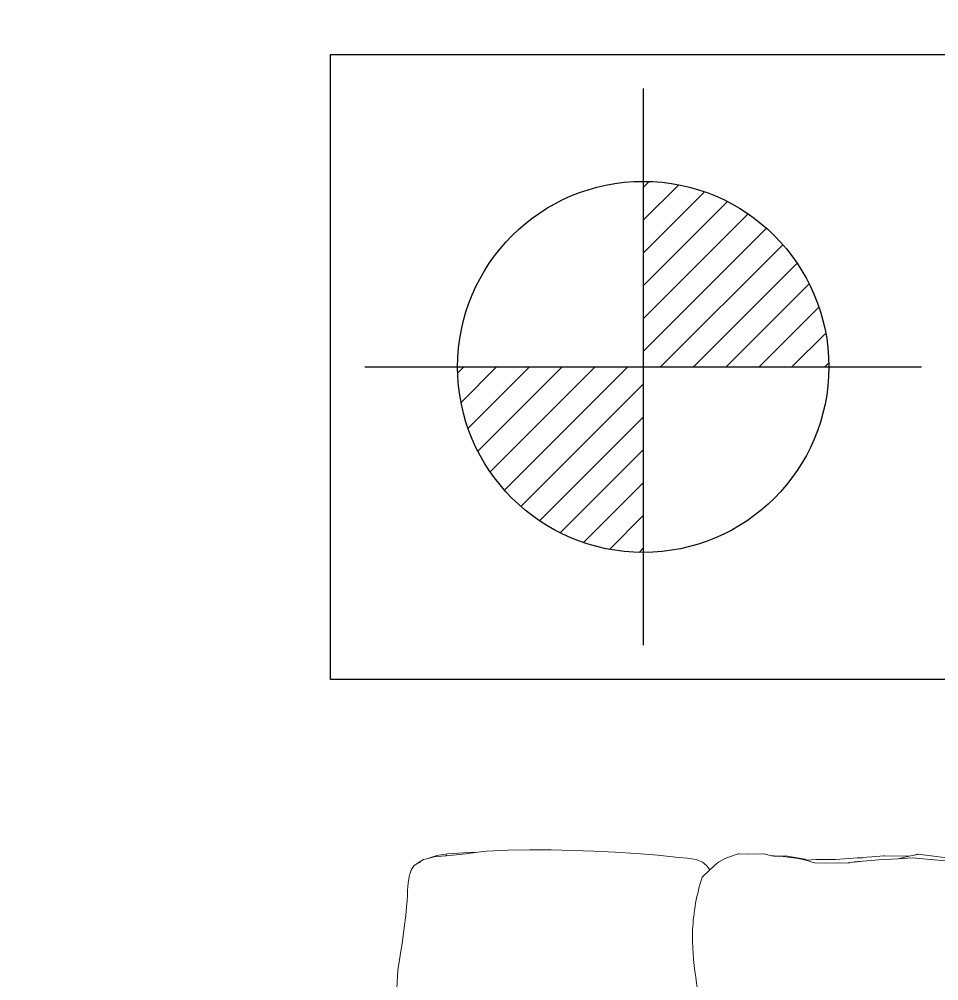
# Model space of a CAD drawing. Header units: metres. Extents: x 42 to 199, y -121 to 268.
# Drawn here: x 115.897 to 116.485, y 44.332 to 44.947 of the extents above; entities that cross this region are included whole.
import ezdxf
from ezdxf.enums import TextEntityAlignment as Align

# ---------------------------------------------------------------- set-up
doc = ezdxf.new("R2010")
doc.units = ezdxf.units.M
doc.header["$LTSCALE"] = 0.3
doc.layers.get('0').update_dxf_attribs({"color": 8})
doc.layers.add('A-Anno-Symb 1', color=8, linetype='Continuous')
doc.layers.add('A-ELEVATION 3', color=8, linetype='Continuous')
doc.layers.add('A-Furniture', color=8, linetype='Continuous', lineweight=0)
doc.layers.add('DA HOUSE ARCH LAYOUT', color=8, linetype='Continuous', lineweight=9)
doc.styles.get("Standard").update_dxf_attribs({"font": 'arial.ttf'})

# ---------------------------------------------------------------- blocks, each defined once
blk = doc.blocks.new('Lvl')
h = blk.add_hatch()
h.set_pattern_fill('ANSI31', color=256, scale=0.1, style=0)
h.set_pattern_definition([(45, (380.198235, 215.844595), (-0.00883883476, 0.00883883476), [])])
h.paths.add_polyline_path([(0, 0.1), (0, 0), (0.1, 0, 0.414214)])
h.paths.add_polyline_path([(0, 0), (-0.1, 0, 0.414214), (0, -0.1)])
for p, q in [((0, 0.15), (0, -0.15)), ((-0.15, 0), (0.15, 0))]:
    blk.add_line(p, q)
blk.add_circle((0, 0), 0.1)
blk = doc.blocks.new('Level legend')
at = {"color": 8}
blk.add_lwpolyline([(1.55251, 0.02946), (0.12821, 0.02946), (0.12821, 0.41399), (1.55251, 0.41399)], close=True, dxfattribs=at)
at = {"color": 1, "xscale": 1.141501531389003, "yscale": 1.141501531389003, "zscale": 1.141501531389003}
blk.add_blockref('Lvl', (0.32047, 0.22172), dxfattribs=at)
blk.add_attdef('+48.00', text='', height=0.26667).set_placement((1.06989, 0.23471), align=Align.MIDDLE_CENTER)
blk = doc.blocks.new('zw$DE84')
for p, q in [((-0.32159, 0.13638), (-0.31599, 0.19783)), ((-0.31829, 0.18638), (-0.32397, 0.13985)), ((-0.32332, 0.13743), (-0.32397, 0.13985)), ((-0.32332, 0.13743), (-0.32383, 0.13979)), ((-0.32266, 0.13441), (-0.32332, 0.13743)), ((-0.32106, 0.127), (-0.32159, 0.13638)), ((-0.32296, 0.11885), (-0.32266, 0.13441)), ((-0.32106, 0.127), (-0.32266, 0.13441)), ((-0.32037, 0.11492), (-0.32106, 0.127)), ((-0.32286, 0.11819), (-0.32296, 0.11885)), ((-0.32224, 0.11034), (-0.32286, 0.11819)), ((-0.31947, 0.10458), (-0.32037, 0.11492)), ((-0.32203, 0.10721), (-0.32224, 0.11034)), ((-0.32176, 0.10438), (-0.32203, 0.10721)), ((-0.32176, 0.10418), (-0.32176, 0.10438)), ((-0.32159, 0.10143), (-0.32176, 0.10418)), ((-0.32158, 0.10109), (-0.32159, 0.10143)), ((-0.32133, 0.09566), (-0.32158, 0.10109)), ((-0.31947, 0.10458), (-0.31902, 0.09903)), ((-0.31898, 0.09905), (-0.31947, 0.10458)), ((-0.31902, 0.09903), (-0.31848, 0.09643)), ((-0.32051, 0.08728), (-0.32133, 0.09566)), ((-0.31848, 0.09622), (-0.31848, 0.09643)), ((-0.31848, 0.09622), (-0.31847, 0.09521)), ((-0.31828, 0.08077), (-0.31847, 0.09521)), ((-0.32052, 0.0847), (-0.32051, 0.08728)), ((-0.32061, 0.08132), (-0.32052, 0.0847)), ((-0.32057, 0.07455), (-0.32061, 0.08132)), ((-0.31839, 0.07379), (-0.31828, 0.08077)), ((-0.32029, 0.0687), (-0.32057, 0.07455)), ((-0.31997, 0.06899), (-0.32123, 0.06351)), ((-0.32077, 0.06755), (-0.32029, 0.0687)), ((-0.32029, 0.0687), (-0.3193, 0.07107)), ((-0.3193, 0.07107), (-0.31997, 0.06899)), ((-0.3193, 0.07107), (-0.31916, 0.0714)), ((-0.31839, 0.07379), (-0.31916, 0.0714)), ((-0.32297, 0.05521), (-0.32077, 0.06755)), ((-0.32261, 0.05367), (-0.32129, 0.06321)), ((-0.32123, 0.06351), (-0.32129, 0.06321)), ((-0.32297, 0.05521), (-0.32275, 0.0502)), ((-0.32285, 0.04792), (-0.32275, 0.0502)), ((-0.32275, 0.0502), (-0.32261, 0.05367)), ((-0.32291, 0.04646), (-0.32412, 0.04228)), ((-0.32292, 0.0462), (-0.32291, 0.04646)), ((-0.32291, 0.04646), (-0.32286, 0.04772)), ((-0.32286, 0.04779), (-0.32285, 0.04792)), ((-0.32286, 0.04772), (-0.32286, 0.04779)), ((-0.32412, 0.04228), (-0.32426, 0.04164)), ((-0.32426, 0.04164), (-0.32426, 0.04142)), ((-0.32405, 0.03177), (-0.32426, 0.04142)), ((-0.32405, 0.03177), (-0.32429, 0.0254)), ((-0.32429, 0.0254), (-0.32429, 0.02484)), ((-0.32256, 0.01993), (-0.32429, 0.02484)), ((-0.32131, 0.0165), (-0.32256, 0.01993)), ((-0.31888, 0.01237), (-0.32131, 0.0165)), ((-0.31835, 0.01146), (-0.31888, 0.01237)), ((-0.31423, 0.00711), (-0.31835, 0.01146)), ((-0.31551, 0.00569), (-0.31423, 0.0066)), ((-0.31423, 0.0066), (-0.31423, 0.00711)), ((-0.31404, 0.00691), (-0.31423, 0.00711)), ((-0.31423, 0.0066), (-0.31404, 0.00673)), ((-0.31394, 0.00681), (-0.31404, 0.00691)), ((-0.31404, 0.00673), (-0.31404, 0.00691)), ((-0.31404, 0.00673), (-0.31394, 0.00681)), ((-0.31331, 0.00614), (-0.31394, 0.00681)), ((-0.31995, -0.00042), (-0.31958, 0.00067)), ((-0.31958, 0.00067), (-0.31884, 0.00214)), ((-0.31884, 0.00214), (-0.31789, 0.00348)), ((-0.31789, 0.00348), (-0.31679, 0.00464)), ((-0.31679, 0.00464), (-0.31551, 0.00569)), ((-0.31294, 0.00575), (-0.31331, 0.00614)), ((-0.3103, 0.00298), (-0.31294, 0.00575)), ((-0.30924, 0.00187), (-0.3103, 0.00298)), ((-0.32138, -0.00772), (-0.32069, -0.00189)), ((-0.32069, -0.00189), (-0.31995, -0.00042)), ((-0.32198, -0.01298), (-0.32138, -0.00772)), ((-0.32328, -0.0266), (-0.32198, -0.01298)), ((-0.32437, -0.04023), (-0.32328, -0.0266)), ((-0.32526, -0.05387), (-0.32437, -0.04023)), ((-0.32596, -0.06751), (-0.32526, -0.05387)), ((-0.32644, -0.08116), (-0.32596, -0.06751)), ((-0.32673, -0.09481), (-0.32644, -0.08116)), ((-0.32681, -0.10846), (-0.32673, -0.09481)), ((-0.32669, -0.12217), (-0.32681, -0.10846)), ((-0.3259, -0.1359), (-0.32669, -0.12217)), ((-0.32524, -0.14158), (-0.3259, -0.1359)), ((-0.32499, -0.14748), (-0.32524, -0.14158)), ((-0.32434, -0.14926), (-0.32524, -0.14158)), ((-0.32422, -0.16105), (-0.32499, -0.14748)), ((-0.32305, -0.16177), (-0.32434, -0.14926)), ((-0.3232, -0.16782), (-0.32422, -0.16105)), ((-0.32305, -0.16177), (-0.3236, -0.16174)), ((-0.32298, -0.16245), (-0.32305, -0.16177)), ((-0.32238, -0.16945), (-0.32298, -0.16245)), ((-0.3211, -0.17431), (-0.3232, -0.16782)), ((-0.3211, -0.17431), (-0.32238, -0.16945)), ((-0.3211, -0.17431), (-0.32108, -0.17435)), ((-0.32052, -0.17647), (-0.32108, -0.17435)), ((-0.31848, -0.17971), (-0.32052, -0.17647)), ((-0.31822, -0.17981), (-0.31898, -0.17835)), ((-0.31646, -0.1825), (-0.31848, -0.17971)), ((-0.31379, -0.18419), (-0.31646, -0.1825)), ((-0.31116, -0.1851), (-0.31379, -0.18419)), ((-0.31075, -0.18523), (-0.31116, -0.1851)), ((-0.31075, -0.18523), (-0.30821, -0.18586)), ((-0.30821, -0.18586), (-0.30566, -0.18625)), ((-0.30566, -0.18625), (-0.30312, -0.18644)), ((-0.30312, -0.18644), (-0.30107, -0.18658)), ((-0.29919, -0.18657), (-0.30107, -0.18658)), ((-0.29735, -0.18672), (-0.29919, -0.18657)), ((-0.29735, -0.18672), (-0.29445, -0.18689)), ((-0.29445, -0.18689), (-0.29046, -0.18722)), ((-0.29046, -0.18722), (-0.28485, -0.18775)), ((-0.27715, -0.18879), (-0.28485, -0.18775)), ((-0.27715, -0.18879), (-0.26833, -0.1899)), ((-0.25925, -0.19129), (-0.26833, -0.1899)), ((-0.25925, -0.19129), (-0.24965, -0.19281)), ((-0.24965, -0.19281), (-0.23843, -0.19335))]:
    blk.add_line(p, q)
blk.add_open_spline([(0.30997, 0.00491), (0.28481, 0.00523), (0.20946, 0.00621), (0.06542, 0.00225), (-0.08424, -0.00361), (-0.2045, 0.00692), (-0.26663, -0.00762), (-0.29839, -0.00158), (-0.30924, 0.00187)], degree=3, knots=[0, 0, 0, 0, 0.0754747, 0.2260781, 0.4321487, 0.5249047, 0.5859753, 0.6200981, 0.6200981, 0.6200981, 0.6200981])
blk = doc.blocks.new('DA HOUSE ARCH LAYOUT')
at = {"color": 8, "transparency": 33554687}
blk.add_wipeout([(-11.74999, 107.63), (-11.74999, 78.68316), (-4.66995, 77.9793), (-4.66995, 87.36995), (20.94007, 87.36995), (20.94, 97.27), (30.13758, 97.27), (30.13758, 95.80042), (30.15085, 95.62018), (30.20679, 95.39364), (30.29083, 95.20584), (30.42669, 95.00818), (30.58766, 94.8493), (30.74689, 94.73851), (30.91564, 94.65645), (31.11674, 94.59626), (31.36758, 94.57042), (31.67207, 94.6087), (31.94746, 94.71569), (32.18141, 94.87815), (32.44102, 95.1999), (32.49335, 95.30491), (32.55837, 95.49234), (32.58689, 95.63867), (32.59667, 95.84774), (32.57817, 96.01807), (32.5404, 96.17107), (32.47806, 96.32931), (32.42796, 96.4237), (32.35649, 96.53182), (32.22883, 96.66147), (32.11612, 96.77642), (31.99142, 96.86047), (31.87863, 96.91922), (31.38432, 97.0303), (31.38432, 97.16949), (32.0248, 97.16949), (32.0248, 106.33054), (12.66246, 106.33), (12.66237, 107.63)], dxfattribs=at).dxf.layer = 'A-ELEVATION 3'
at = {"layer": 'A-Anno-Symb 1', "color": 8, "xscale": 1.040212785638243, "yscale": 1.040212785638243, "zscale": 1.040212785638243}
blk.add_blockref('Level legend', (18.81659, 105.12173), dxfattribs=at)
at = {"layer": 'A-Furniture', "color": 8, "rotation": 270}
blk.add_blockref('zw$DE84', (19.18576, 104.71653), dxfattribs=at)

msp = doc.modelspace()

# ---------------------------------------------------------------- block references
at = {"layer": 'DA HOUSE ARCH LAYOUT'}
msp.add_blockref('DA HOUSE ARCH LAYOUT', (97.14618, -60.62802), dxfattribs=at)

doc.saveas('drawing.dxf')
